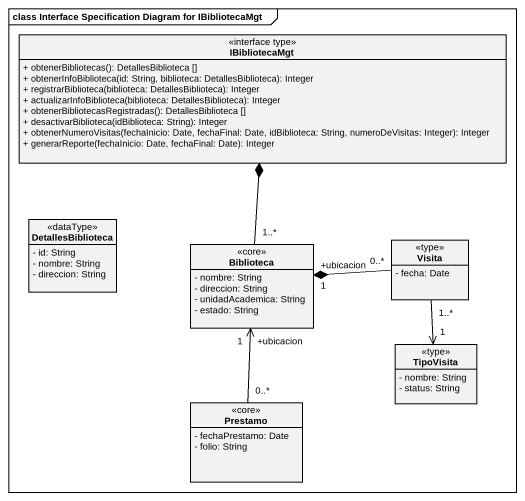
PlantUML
@startuml
mainframe class Interface Specification Diagram for IBibliotecaMgt
hide circle
hide empty members
skinparam classAttributeIconSize 0
class IBibliotecaMgt <<interface type>> {
  + obtenerBibliotecas(): DetallesBiblioteca []
  + obtenerInfoBiblioteca(id: String, biblioteca: DetallesBiblioteca): Integer
  + registrarBiblioteca(biblioteca: DetallesBiblioteca): Integer
  + actualizarInfoBiblioteca(biblioteca: DetallesBiblioteca): Integer
  + obtenerBibliotecasRegistradas(): DetallesBiblioteca []
  + desactivarBiblioteca(idBiblioteca: String): Integer
  + obtenerNumeroVisitas(fechaInicio: Date, fechaFinal: Date, idBiblioteca: String, numeroDeVisitas: Integer): Integer
  + generarReporte(fechaInicio: Date, fechaFinal: Date): Integer
}
class DetallesBiblioteca <<dataType>> {
  - id: String
  - nombre: String
  - direccion: String
}
class Biblioteca <<core>> {
  - nombre: String
  - direccion: String
  - unidadAcademica: String
  - estado: String
}
class Visita <<type>> {
  - fecha: Date
}
class TipoVisita <<type>> {
  - nombre: String
  - status: String
}
class Prestamo <<core>> {
  - fechaPrestamo: Date
  - folio: String
}
Biblioteca "1..*" -up-* IBibliotecaMgt
Visita "0..*" -left-* "+ubicacion\n1" Biblioteca
TipoVisita "1" <-up- "1..*" Visita
Prestamo "0..*" -up-> "+ubicacion\n1" Biblioteca
@enduml
